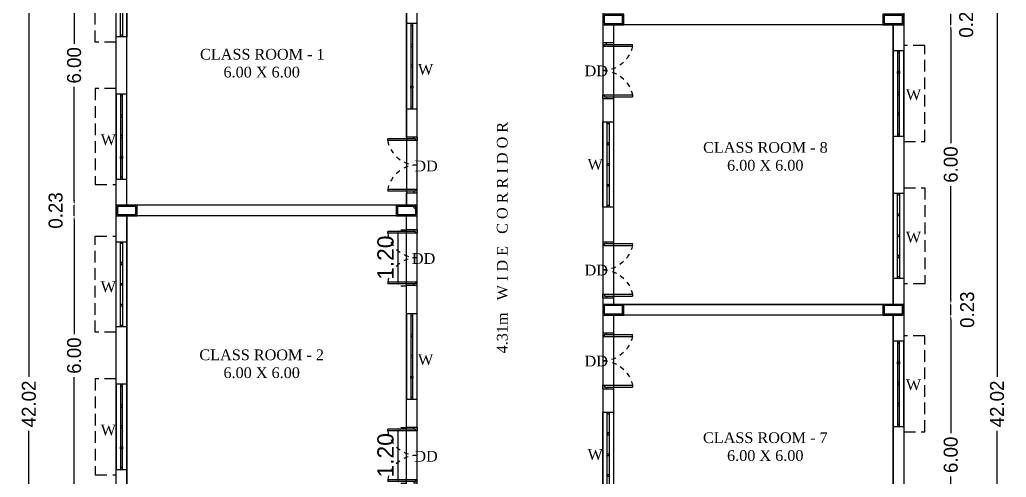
# Model space of a CAD drawing. Header units: metres. Extents: x 3396 to 3562, y 2179 to 2331.
# Drawn here: x 3396.13 to 3417.31, y 2200.77 to 2210.59 of the extents above; entities that cross this region are included whole.
import ezdxf

# ---------------------------------------------------------------- set-up
doc = ezdxf.new("R2010")
doc.units = ezdxf.units.M
doc.header["$PDMODE"] = 34
doc.linetypes.add('HIDDEN', pattern=[0.375, 0.25, -0.125])
for name, color, linetype in [('BLK_1_FLR_2_BLT_UP_AREA', 26, 'Continuous'), ('BLK_1_FLR_2_CARPET_AREA', 25, 'Continuous'), ('BLK_1_FLR_2_EXIT_WIDTH_DOOR', 2, 'Continuous'), ('BLK_1_FLR_2_REGULAR_ROOM_2', 117, 'Continuous'), ('BLK_1_FLR_2_REGULAR_ROOM_7', 117, 'Continuous'), ('BLK_1_FLR_2_REGULAR_ROOM_8', 117, 'Continuous')]:
    doc.layers.add(name, color=color, linetype=linetype)
doc.styles.add('outer', font='BKANT.TTF')
doc.styles.get("Standard").update_dxf_attribs({"font": 'arial.ttf'})
doc.dimstyles.new('Banu', dxfattribs={"dimtxt": 0.35, "dimasz": 0.23, "dimexe": 1, "dimexo": 1, "dimgap": 0.1, "dimtad": 0, "dimzin": 1, "dimdsep": 46, "dimtxsty": 'outer', "dimcen": 0.15, "dimdle": 1, "dimse1": 1, "dimse2": 1, "dimclrt": 7, "dimadec": 0, "dimazin": 0, "dimtfac": 1, "dimtix": 1, "dimtmove": 1, "dimatfit": 0, "dimfxl": 0, "dimtolj": 1, "dimtzin": 0, "dimarcsym": 0})
doc.dimstyles.new('V1', dxfattribs={"dimtxt": 0.35, "dimasz": 0.1, "dimexe": 0.18, "dimexo": 0.0625, "dimgap": 0.09, "dimtad": 1, "dimzin": 0, "dimdsep": 46, "dimtxsty": 'Standard', "dimcen": 0.09, "dimadec": 0, "dimazin": 0, "dimtfac": 1, "dimtix": 1, "dimtofl": 0, "dimtmove": 2, "dimatfit": 0, "dimfxl": 0, "dimtolj": 1, "dimtzin": 0, "dimarcsym": 0})

# ---------------------------------------------------------------- blocks, each defined once
blk = doc.blocks.new('*D24')
at = {"layer": 'BLK_1_FLR_2_EXIT_WIDTH_DOOR', "color": 0, "lineweight": -2}
for p, q in [((3404.253, 2200.737), (3404.253, 2201.737)), ((3404.315, 2201.837), (3404.433, 2201.837)), ((3404.315, 2200.637), (3404.433, 2200.637))]:
    blk.add_line(p, q, dxfattribs=at)
at = {"layer": 'BLK_1_FLR_2_EXIT_WIDTH_DOOR', "color": 0}
for points in [[(3404.236, 2201.737), (3404.269, 2201.737), (3404.253, 2201.837)], [(3404.236, 2200.737), (3404.269, 2200.737), (3404.253, 2200.637)]]:
    blk.add_solid(points, dxfattribs=at)
at = {"layer": 'Defpoints', "color": 0}
for p in [(3404.253, 2201.837), (3404.253, 2201.837), (3404.253, 2200.637)]:
    blk.add_point(p, dxfattribs=at)
at = {"layer": 'BLK_1_FLR_2_EXIT_WIDTH_DOOR', "color": 0, "insert": (3403.984, 2201.237), "char_height": 0.35, "attachment_point": 5, "rotation": 90}
blk.add_mtext('\\A1;1.20', dxfattribs=at)
blk = doc.blocks.new('*D25')
at = {"layer": 'BLK_1_FLR_2_EXIT_WIDTH_DOOR', "color": 0, "lineweight": -2}
for p, q in [((3404.253, 2204.978), (3404.253, 2205.978)), ((3404.315, 2206.078), (3404.433, 2206.078)), ((3404.315, 2204.878), (3404.433, 2204.878))]:
    blk.add_line(p, q, dxfattribs=at)
at = {"layer": 'BLK_1_FLR_2_EXIT_WIDTH_DOOR', "color": 0}
for points in [[(3404.236, 2205.978), (3404.269, 2205.978), (3404.253, 2206.078)], [(3404.236, 2204.978), (3404.269, 2204.978), (3404.253, 2204.878)]]:
    blk.add_solid(points, dxfattribs=at)
at = {"layer": 'Defpoints', "color": 0}
for p in [(3404.253, 2206.078), (3404.253, 2206.078), (3404.253, 2204.878)]:
    blk.add_point(p, dxfattribs=at)
at = {"layer": 'BLK_1_FLR_2_EXIT_WIDTH_DOOR', "color": 0, "insert": (3403.984, 2205.478), "char_height": 0.35, "attachment_point": 5, "rotation": 90}
blk.add_mtext('\\A1;1.20', dxfattribs=at)
blk = doc.blocks.new('A$C266D3B0D')
at = {"color": 1}
for p, q in [((-0.068, 0.679), (-0.068, 0.603)), ((-0.068, 0.679), (0.008, 0.679)), ((-0.03, 0.641), (0.565, 0.641)), ((0.565, 0.603), (0.565, 0.641)), ((-0.068, 0.603), (-0.03, 0.603)), ((-0.03, 0.603), (0.565, 0.603)), ((-0.068, -0.445), (-0.03, -0.445)), ((-0.068, -0.521), (-0.068, -0.445)), ((-0.068, -0.521), (0.008, -0.521)), ((-0.03, -0.445), (0.565, -0.445)), ((-0.03, -0.483), (0.565, -0.483)), ((0.565, -0.445), (0.565, -0.483))]:
    blk.add_line(p, q, dxfattribs=at)
for points in [[(-0.068, 0.603), (-0.03, 0.603), (-0.03, 0.641), (0.008, 0.641), (0.008, 0.679)], [(-0.068, -0.445), (-0.03, -0.445), (-0.03, -0.483), (0.008, -0.483), (0.008, -0.521)]]:
    blk.add_lwpolyline(points, dxfattribs=at)
at = {"color": 1, "linetype": 'HIDDEN', "ltscale": 0.2}
for centre, start, end in [((-0.072, 0.729), 270.3902, 348.8397), ((-0.072, -0.57), 11.1603, 89.6098)]:
    blk.add_arc(centre, 0.65, start, end, dxfattribs=at)
blk = doc.blocks.new('A$C35006C9F')
h = blk.add_hatch()
h.set_pattern_fill('ANSI31', color=256, scale=2)
h.set_pattern_definition([(45, (-3161.1406, -1435.413), (-4.490128, 4.490128), [])])
h.paths.add_polyline_path([(-0.129, 0.045), (-0.305, 0.045), (-0.305, -0.35), (-0.129, -0.35)])
for points in [[(-0.102, 0.073), (-0.332, 0.073), (-0.332, -0.377), (-0.102, -0.377)], [(-0.129, 0.045), (-0.305, 0.045), (-0.305, -0.35), (-0.129, -0.35)]]:
    blk.add_lwpolyline(points, close=True)
blk = doc.blocks.new('*D352')
at = {"color": 0, "lineweight": -2, "ltscale": 2}
for p, q in [((3397.3, 2206.277), (3397.3, 2203.84)), ((3397.3, 2200.477), (3397.3, 2202.914))]:
    blk.add_line(p, q, dxfattribs=at)
at = {"color": 0, "ltscale": 2}
for points in [[(3397.283, 2206.277), (3397.317, 2206.277), (3397.3, 2206.377)], [(3397.283, 2200.477), (3397.317, 2200.477), (3397.3, 2200.377)]]:
    blk.add_solid(points, dxfattribs=at)
at = {"layer": 'Defpoints', "color": 0, "ltscale": 2}
for p in [(3397.3, 2206.377), (3397.401, 2206.377), (3397.401, 2200.377)]:
    blk.add_point(p, dxfattribs=at)
at = {"color": 7, "ltscale": 2, "insert": (3397.3, 2203.377), "char_height": 0.3, "attachment_point": 5, "rotation": 90, "style": 'outer'}
blk.add_mtext('\\A1;6.00', dxfattribs=at)
blk = doc.blocks.new('*D353')
at = {"color": 0, "lineweight": -2, "ltscale": 2}
for p, q in [((3397.3, 2206.707), (3397.3, 2206.807)), ((3397.3, 2206.377), (3397.3, 2206.607)), ((3397.3, 2206.277), (3397.3, 2206.177))]:
    blk.add_line(p, q, dxfattribs=at)
at = {"color": 0, "ltscale": 2}
for points in [[(3397.283, 2206.707), (3397.317, 2206.707), (3397.3, 2206.607)], [(3397.283, 2206.277), (3397.317, 2206.277), (3397.3, 2206.377)]]:
    blk.add_solid(points, dxfattribs=at)
at = {"layer": 'Defpoints', "color": 0, "ltscale": 2}
for p in [(3397.3, 2206.607), (3397.401, 2206.607), (3397.401, 2206.377)]:
    blk.add_point(p, dxfattribs=at)
at = {"color": 7, "ltscale": 2, "insert": (3396.903, 2206.492), "char_height": 0.3, "attachment_point": 5, "rotation": 90, "style": 'outer'}
blk.add_mtext('\\A1;0.23', dxfattribs=at)
blk = doc.blocks.new('*D354')
at = {"color": 0, "lineweight": -2, "ltscale": 2}
for p, q in [((3397.3, 2212.507), (3397.3, 2210.07)), ((3397.3, 2206.707), (3397.3, 2209.144))]:
    blk.add_line(p, q, dxfattribs=at)
at = {"color": 0, "ltscale": 2}
for points in [[(3397.283, 2212.507), (3397.317, 2212.507), (3397.3, 2212.607)], [(3397.283, 2206.707), (3397.317, 2206.707), (3397.3, 2206.607)]]:
    blk.add_solid(points, dxfattribs=at)
at = {"layer": 'Defpoints', "color": 0, "ltscale": 2}
for p in [(3397.3, 2212.607), (3397.401, 2212.607), (3397.401, 2206.607)]:
    blk.add_point(p, dxfattribs=at)
at = {"color": 7, "ltscale": 2, "insert": (3397.3, 2209.607), "char_height": 0.3, "attachment_point": 5, "rotation": 90, "style": 'outer'}
blk.add_mtext('\\A1;6.00', dxfattribs=at)
blk = doc.blocks.new('*D368')
at = {"color": 0, "lineweight": -2, "ltscale": 2}
for p, q in [((3396.329, 2223.251), (3396.329, 2202.919)), ((3396.329, 2181.427), (3396.329, 2201.759))]:
    blk.add_line(p, q, dxfattribs=at)
at = {"color": 0, "ltscale": 2}
for points in [[(3396.312, 2223.251), (3396.346, 2223.251), (3396.329, 2223.351)], [(3396.312, 2181.427), (3396.346, 2181.427), (3396.329, 2181.327)]]:
    blk.add_solid(points, dxfattribs=at)
at = {"layer": 'Defpoints', "color": 0, "ltscale": 2}
for p in [(3396.305, 2223.351), (3396.305, 2181.327), (3396.329, 2181.327)]:
    blk.add_point(p, dxfattribs=at)
at = {"color": 7, "ltscale": 2, "insert": (3396.329, 2202.339), "char_height": 0.3, "attachment_point": 5, "rotation": 90, "style": 'outer'}
blk.add_mtext('\\A1;42.02', dxfattribs=at)
blk = doc.blocks.new('*D411')
at = {"color": 0, "lineweight": -2, "ltscale": 2}
for p, q in [((3416.115, 2204.147), (3416.115, 2201.71)), ((3416.115, 2198.347), (3416.115, 2200.784))]:
    blk.add_line(p, q, dxfattribs=at)
at = {"color": 0, "ltscale": 2}
for points in [[(3416.098, 2204.147), (3416.131, 2204.147), (3416.115, 2204.247)], [(3416.098, 2198.347), (3416.131, 2198.347), (3416.115, 2198.247)]]:
    blk.add_solid(points, dxfattribs=at)
at = {"layer": 'Defpoints', "color": 0, "ltscale": 2}
for p in [(3415.882, 2204.247), (3416.115, 2204.247), (3415.882, 2198.247)]:
    blk.add_point(p, dxfattribs=at)
at = {"color": 7, "ltscale": 2, "insert": (3416.115, 2201.247), "char_height": 0.3, "attachment_point": 5, "rotation": 90, "style": 'outer'}
blk.add_mtext('\\A1;6.00', dxfattribs=at)
blk = doc.blocks.new('*D412')
at = {"color": 0, "lineweight": -2, "ltscale": 2}
for p, q in [((3416.115, 2204.577), (3416.115, 2204.677)), ((3416.115, 2204.247), (3416.115, 2204.477)), ((3416.115, 2204.147), (3416.115, 2204.047))]:
    blk.add_line(p, q, dxfattribs=at)
at = {"color": 0, "ltscale": 2}
for points in [[(3416.098, 2204.577), (3416.131, 2204.577), (3416.115, 2204.477)], [(3416.098, 2204.147), (3416.131, 2204.147), (3416.115, 2204.247)]]:
    blk.add_solid(points, dxfattribs=at)
at = {"layer": 'Defpoints', "color": 0, "ltscale": 2}
for p in [(3415.882, 2204.477), (3416.115, 2204.477), (3415.882, 2204.247)]:
    blk.add_point(p, dxfattribs=at)
at = {"color": 7, "ltscale": 2, "insert": (3416.468, 2204.362), "char_height": 0.3, "attachment_point": 5, "rotation": 90, "style": 'outer'}
blk.add_mtext('\\A1;0.23', dxfattribs=at)
blk = doc.blocks.new('*D413')
at = {"color": 0, "lineweight": -2, "ltscale": 2}
for p, q in [((3416.115, 2210.377), (3416.115, 2207.94)), ((3416.115, 2204.577), (3416.115, 2207.014))]:
    blk.add_line(p, q, dxfattribs=at)
at = {"color": 0, "ltscale": 2}
for points in [[(3416.098, 2210.377), (3416.131, 2210.377), (3416.115, 2210.477)], [(3416.098, 2204.577), (3416.131, 2204.577), (3416.115, 2204.477)]]:
    blk.add_solid(points, dxfattribs=at)
at = {"layer": 'Defpoints', "color": 0, "ltscale": 2}
for p in [(3415.882, 2210.477), (3416.115, 2210.477), (3415.882, 2204.477)]:
    blk.add_point(p, dxfattribs=at)
at = {"color": 7, "ltscale": 2, "insert": (3416.115, 2207.477), "char_height": 0.3, "attachment_point": 5, "rotation": 90, "style": 'outer'}
blk.add_mtext('\\A1;6.00', dxfattribs=at)
blk = doc.blocks.new('*D414')
at = {"color": 0, "lineweight": -2, "ltscale": 2}
for p, q in [((3416.115, 2210.807), (3416.115, 2210.907)), ((3416.115, 2210.477), (3416.115, 2210.707)), ((3416.115, 2210.377), (3416.115, 2210.277))]:
    blk.add_line(p, q, dxfattribs=at)
at = {"color": 0, "ltscale": 2}
for points in [[(3416.098, 2210.807), (3416.131, 2210.807), (3416.115, 2210.707)], [(3416.098, 2210.377), (3416.131, 2210.377), (3416.115, 2210.477)]]:
    blk.add_solid(points, dxfattribs=at)
at = {"layer": 'Defpoints', "color": 0, "ltscale": 2}
for p in [(3415.882, 2210.707), (3416.115, 2210.707), (3415.882, 2210.477)]:
    blk.add_point(p, dxfattribs=at)
at = {"color": 7, "ltscale": 2, "insert": (3416.447, 2210.592), "char_height": 0.3, "attachment_point": 5, "rotation": 90, "style": 'outer'}
blk.add_mtext('\\A1;0.23', dxfattribs=at)
blk = doc.blocks.new('*D419')
at = {"color": 0, "lineweight": -2, "ltscale": 2}
for p, q in [((3417.109, 2223.251), (3417.109, 2202.919)), ((3417.109, 2181.427), (3417.109, 2201.759))]:
    blk.add_line(p, q, dxfattribs=at)
at = {"color": 0, "ltscale": 2}
for points in [[(3417.092, 2223.251), (3417.126, 2223.251), (3417.109, 2223.351)], [(3417.092, 2181.427), (3417.126, 2181.427), (3417.109, 2181.327)]]:
    blk.add_solid(points, dxfattribs=at)
at = {"layer": 'Defpoints', "color": 0, "ltscale": 2}
for p in [(3417.051, 2223.351), (3417.051, 2181.327), (3417.109, 2181.327)]:
    blk.add_point(p, dxfattribs=at)
at = {"color": 7, "ltscale": 2, "insert": (3417.109, 2202.339), "char_height": 0.3, "attachment_point": 5, "rotation": 90, "style": 'outer'}
blk.add_mtext('\\A1;42.02', dxfattribs=at)

msp = doc.modelspace()

# ---------------------------------------------------------------- linework, layer by layer
for p, q in [((3398.20273, 2181.32709), (3398.20273, 2223.35079)), ((3415.10773, 2223.35079), (3415.10773, 2181.32709)), ((3398.43273, 2206.60709), (3398.43273, 2212.60709)), ((3404.43273, 2208.06666), (3404.43273, 2211.10842)), ((3404.66273, 2208.06666), (3404.66273, 2211.10842)), ((3408.64773, 2210.84728), (3408.64773, 2210.09427)), ((3408.87773, 2210.47709), (3408.87773, 2210.09427)), ((3414.87773, 2210.47709), (3408.87773, 2210.47709)), ((3414.87773, 2210.47709), (3414.87773, 2204.47709)), ((3408.64773, 2210.09427), (3408.87773, 2210.09427)), ((3408.64773, 2208.89427), (3408.64773, 2205.81728)), ((3408.64773, 2208.89427), (3408.87773, 2208.89427)), ((3408.87773, 2208.89427), (3408.87773, 2205.81728)), ((3404.66273, 2208.06666), (3404.43273, 2208.06666)), ((3404.43273, 2206.60709), (3404.43273, 2206.86666)), ((3404.66273, 2206.86666), (3404.43273, 2206.86666)), ((3404.66273, 2206.07842), (3404.66273, 2206.86666)), ((3404.43273, 2206.60709), (3398.43273, 2206.60709)), ((3404.43273, 2206.37709), (3398.43273, 2206.37709)), ((3398.43273, 2200.37709), (3398.43273, 2206.37709)), ((3404.43273, 2206.07842), (3404.43273, 2206.37709)), ((3404.66273, 2206.07842), (3404.43273, 2206.07842)), ((3408.64773, 2205.81728), (3408.87773, 2205.81728)), ((3404.43273, 2201.83666), (3404.43273, 2204.87842)), ((3404.66273, 2204.87842), (3404.43273, 2204.87842)), ((3404.66273, 2201.83666), (3404.66273, 2204.87842)), ((3408.64773, 2204.61728), (3408.64773, 2203.86427)), ((3408.64773, 2204.61728), (3408.87773, 2204.61728)), ((3408.87773, 2204.61728), (3408.87773, 2204.47709)), ((3414.87773, 2204.47709), (3408.87773, 2204.47709)), ((3408.87773, 2204.24709), (3408.87773, 2203.86427)), ((3414.87773, 2204.24709), (3408.87773, 2204.24709)), ((3414.87773, 2204.24709), (3414.87773, 2198.24709)), ((3408.64773, 2203.86427), (3408.87773, 2203.86427)), ((3408.64773, 2202.66427), (3408.64773, 2199.58728)), ((3408.64773, 2202.66427), (3408.87773, 2202.66427)), ((3408.87773, 2202.66427), (3408.87773, 2199.58728)), ((3404.66273, 2201.83666), (3404.43273, 2201.83666))]:
    msp.add_line(p, q)
at = {"linetype": 'HIDDEN'}
for points in [[(3398.20273, 2210.10731), (3397.75273, 2210.10731), (3397.75273, 2212.16731), (3398.20273, 2212.16731)], [(3415.10773, 2207.9737), (3415.55773, 2207.9737), (3415.55773, 2210.0337), (3415.10773, 2210.0337)], [(3398.20273, 2209.10687), (3397.75273, 2209.10687), (3397.75273, 2207.04687), (3398.20273, 2207.04687)], [(3415.10773, 2206.98048), (3415.55773, 2206.98048), (3415.55773, 2204.92048), (3415.10773, 2204.92048)], [(3398.20273, 2203.87731), (3397.75273, 2203.87731), (3397.75273, 2205.93731), (3398.20273, 2205.93731)], [(3415.10773, 2201.7437), (3415.55773, 2201.7437), (3415.55773, 2203.8037), (3415.10773, 2203.8037)], [(3398.20273, 2202.87687), (3397.75273, 2202.87687), (3397.75273, 2200.81687), (3398.20273, 2200.81687)]]:
    msp.add_lwpolyline(points, dxfattribs=at)
for points in [[(3398.20273, 2210.22231), (3398.20273, 2212.05231), (3398.43273, 2212.05231), (3398.43273, 2210.22231)], [(3398.29697, 2210.22231), (3398.29697, 2212.05231), (3398.33849, 2212.05231), (3398.33849, 2210.22231)], [(3404.43273, 2210.50254), (3404.43273, 2208.67254), (3404.66273, 2208.67254), (3404.66273, 2210.50254)], [(3404.52697, 2210.50254), (3404.52697, 2208.67254), (3404.56849, 2208.67254), (3404.56849, 2210.50254)], [(3404.52697, 2210.50254), (3404.52697, 2210.46102), (3404.56849, 2210.46102), (3404.56849, 2210.50254)], [(3398.29697, 2210.22231), (3398.29697, 2210.26382), (3398.33849, 2210.26382), (3398.33849, 2210.22231)], [(3404.52697, 2210.05542), (3404.52697, 2210.0139), (3404.56849, 2210.0139), (3404.56849, 2210.05542)], [(3415.10773, 2208.0887), (3415.10773, 2209.9187), (3414.87773, 2209.9187), (3414.87773, 2208.0887)], [(3415.01349, 2208.0887), (3415.01349, 2209.9187), (3414.97197, 2209.9187), (3414.97197, 2208.0887)], [(3415.01349, 2209.87718), (3415.01349, 2209.9187), (3414.97197, 2209.9187), (3414.97197, 2209.87718)], [(3404.52697, 2209.6083), (3404.52697, 2209.56678), (3404.56849, 2209.56678), (3404.56849, 2209.6083)], [(3415.01349, 2209.47158), (3415.01349, 2209.43006), (3414.97197, 2209.43006), (3414.97197, 2209.47158)], [(3404.52697, 2209.11966), (3404.52697, 2209.16118), (3404.56849, 2209.16118), (3404.56849, 2209.11966)], [(3398.20273, 2208.99187), (3398.20273, 2207.16187), (3398.43273, 2207.16187), (3398.43273, 2208.99187)], [(3398.29697, 2208.99187), (3398.29697, 2207.16187), (3398.33849, 2207.16187), (3398.33849, 2208.99187)], [(3398.29697, 2208.99187), (3398.29697, 2208.95036), (3398.33849, 2208.95036), (3398.33849, 2208.99187)], [(3415.01349, 2208.98294), (3415.01349, 2209.02446), (3414.97197, 2209.02446), (3414.97197, 2208.98294)], [(3404.52697, 2208.71406), (3404.52697, 2208.67254), (3404.56849, 2208.67254), (3404.56849, 2208.71406)], [(3398.29697, 2208.54475), (3398.29697, 2208.50324), (3398.33849, 2208.50324), (3398.33849, 2208.54475)], [(3415.01349, 2208.53582), (3415.01349, 2208.57734), (3414.97197, 2208.57734), (3414.97197, 2208.53582)], [(3408.64773, 2206.56389), (3408.64773, 2208.39389), (3408.87773, 2208.39389), (3408.87773, 2206.56389)], [(3408.74197, 2206.56389), (3408.74197, 2208.39389), (3408.78349, 2208.39389), (3408.78349, 2206.56389)], [(3408.74197, 2208.35238), (3408.74197, 2208.39389), (3408.78349, 2208.39389), (3408.78349, 2208.35238)], [(3398.29697, 2208.09763), (3398.29697, 2208.05611), (3398.33849, 2208.05611), (3398.33849, 2208.09763)], [(3415.01349, 2208.0887), (3415.01349, 2208.13022), (3414.97197, 2208.13022), (3414.97197, 2208.0887)], [(3408.74197, 2207.94677), (3408.74197, 2207.90526), (3408.78349, 2207.90526), (3408.78349, 2207.94677)], [(3398.29697, 2207.60899), (3398.29697, 2207.65051), (3398.33849, 2207.65051), (3398.33849, 2207.60899)], [(3408.74197, 2207.45814), (3408.74197, 2207.49965), (3408.78349, 2207.49965), (3408.78349, 2207.45814)], [(3398.29697, 2207.20339), (3398.29697, 2207.16187), (3398.33849, 2207.16187), (3398.33849, 2207.20339)], [(3408.74197, 2207.01102), (3408.74197, 2207.05253), (3408.78349, 2207.05253), (3408.78349, 2207.01102)], [(3415.10773, 2206.86548), (3415.10773, 2205.03548), (3414.87773, 2205.03548), (3414.87773, 2206.86548)], [(3415.01349, 2206.86548), (3415.01349, 2205.03548), (3414.97197, 2205.03548), (3414.97197, 2206.86548)], [(3415.01349, 2206.86548), (3415.01349, 2206.82396), (3414.97197, 2206.82396), (3414.97197, 2206.86548)], [(3408.74197, 2206.56389), (3408.74197, 2206.60541), (3408.78349, 2206.60541), (3408.78349, 2206.56389)], [(3415.01349, 2206.41836), (3415.01349, 2206.37684), (3414.97197, 2206.37684), (3414.97197, 2206.41836)], [(3415.01349, 2205.97124), (3415.01349, 2205.92972), (3414.97197, 2205.92972), (3414.97197, 2205.97124)], [(3398.20273, 2203.99231), (3398.20273, 2205.82231), (3398.43273, 2205.82231), (3398.43273, 2203.99231)], [(3398.29697, 2203.99231), (3398.29697, 2205.82231), (3398.33849, 2205.82231), (3398.33849, 2203.99231)], [(3398.29697, 2205.78079), (3398.29697, 2205.82231), (3398.33849, 2205.82231), (3398.33849, 2205.78079)], [(3415.01349, 2205.4826), (3415.01349, 2205.52412), (3414.97197, 2205.52412), (3414.97197, 2205.4826)], [(3398.29697, 2205.37519), (3398.29697, 2205.33367), (3398.33849, 2205.33367), (3398.33849, 2205.37519)], [(3415.01349, 2205.077), (3415.01349, 2205.03548), (3414.97197, 2205.03548), (3414.97197, 2205.077)], [(3398.29697, 2204.88655), (3398.29697, 2204.92807), (3398.33849, 2204.92807), (3398.33849, 2204.88655)], [(3398.29697, 2204.43943), (3398.29697, 2204.48095), (3398.33849, 2204.48095), (3398.33849, 2204.43943)], [(3404.43273, 2204.27254), (3404.43273, 2202.44254), (3404.66273, 2202.44254), (3404.66273, 2204.27254)], [(3404.52697, 2204.27254), (3404.52697, 2202.44254), (3404.56849, 2202.44254), (3404.56849, 2204.27254)], [(3404.52697, 2204.27254), (3404.52697, 2204.23102), (3404.56849, 2204.23102), (3404.56849, 2204.27254)], [(3398.29697, 2203.99231), (3398.29697, 2204.03382), (3398.33849, 2204.03382), (3398.33849, 2203.99231)], [(3404.52697, 2203.82542), (3404.52697, 2203.7839), (3404.56849, 2203.7839), (3404.56849, 2203.82542)], [(3415.10773, 2201.8587), (3415.10773, 2203.6887), (3414.87773, 2203.6887), (3414.87773, 2201.8587)], [(3415.01349, 2201.8587), (3415.01349, 2203.6887), (3414.97197, 2203.6887), (3414.97197, 2201.8587)], [(3415.01349, 2203.64718), (3415.01349, 2203.6887), (3414.97197, 2203.6887), (3414.97197, 2203.64718)], [(3404.52697, 2203.3783), (3404.52697, 2203.33678), (3404.56849, 2203.33678), (3404.56849, 2203.3783)], [(3415.01349, 2203.24158), (3415.01349, 2203.20006), (3414.97197, 2203.20006), (3414.97197, 2203.24158)], [(3404.52697, 2202.88966), (3404.52697, 2202.93118), (3404.56849, 2202.93118), (3404.56849, 2202.88966)], [(3398.20273, 2202.76187), (3398.20273, 2200.93187), (3398.43273, 2200.93187), (3398.43273, 2202.76187)], [(3398.29697, 2202.76187), (3398.29697, 2200.93187), (3398.33849, 2200.93187), (3398.33849, 2202.76187)], [(3398.29697, 2202.76187), (3398.29697, 2202.72036), (3398.33849, 2202.72036), (3398.33849, 2202.76187)], [(3415.01349, 2202.75294), (3415.01349, 2202.79446), (3414.97197, 2202.79446), (3414.97197, 2202.75294)], [(3398.29697, 2202.31475), (3398.29697, 2202.27324), (3398.33849, 2202.27324), (3398.33849, 2202.31475)], [(3404.52697, 2202.48406), (3404.52697, 2202.44254), (3404.56849, 2202.44254), (3404.56849, 2202.48406)], [(3415.01349, 2202.30582), (3415.01349, 2202.34734), (3414.97197, 2202.34734), (3414.97197, 2202.30582)], [(3408.64773, 2200.33389), (3408.64773, 2202.16389), (3408.87773, 2202.16389), (3408.87773, 2200.33389)], [(3408.74197, 2200.33389), (3408.74197, 2202.16389), (3408.78349, 2202.16389), (3408.78349, 2200.33389)], [(3408.74197, 2202.12238), (3408.74197, 2202.16389), (3408.78349, 2202.16389), (3408.78349, 2202.12238)], [(3398.29697, 2201.86763), (3398.29697, 2201.82611), (3398.33849, 2201.82611), (3398.33849, 2201.86763)], [(3415.01349, 2201.8587), (3415.01349, 2201.90022), (3414.97197, 2201.90022), (3414.97197, 2201.8587)], [(3408.74197, 2201.71677), (3408.74197, 2201.67526), (3408.78349, 2201.67526), (3408.78349, 2201.71677)], [(3398.29697, 2201.37899), (3398.29697, 2201.42051), (3398.33849, 2201.42051), (3398.33849, 2201.37899)], [(3408.74197, 2201.22814), (3408.74197, 2201.26965), (3408.78349, 2201.26965), (3408.78349, 2201.22814)], [(3398.29697, 2200.97339), (3398.29697, 2200.93187), (3398.33849, 2200.93187), (3398.33849, 2200.97339)], [(3408.74197, 2200.78102), (3408.74197, 2200.82253), (3408.78349, 2200.82253), (3408.78349, 2200.78102)]]:
    msp.add_lwpolyline(points, close=True)
at = {"layer": 'BLK_1_FLR_2_BLT_UP_AREA', "color": 26, "ltscale": 400}
msp.add_lwpolyline([(3398.20273, 2223.35079), (3415.10773, 2223.35079), (3415.10773, 2181.32709), (3398.20273, 2181.32709)], close=True, dxfattribs=at)
at = {"layer": 'BLK_1_FLR_2_CARPET_AREA', "color": 26, "linetype": 'Continuous'}
for points in [[(3408.64773, 2223.12079), (3408.64773, 2181.55709)], [(3404.66273, 2195.91709), (3404.66273, 2222.20902)]]:
    msp.add_lwpolyline(points, dxfattribs=at)
for points in [[(3398.43273, 2212.60709), (3404.43273, 2212.60709), (3404.43273, 2206.60709), (3398.43273, 2206.60709)], [(3414.87773, 2210.47709), (3408.87773, 2210.47709), (3408.87773, 2204.47709), (3414.87773, 2204.47709)], [(3404.43273, 2206.37709), (3398.43273, 2206.37709), (3398.43273, 2200.37709), (3404.43273, 2200.37709)], [(3408.87773, 2198.24709), (3414.87773, 2198.24709), (3414.87773, 2204.24709), (3408.87773, 2204.24709)]]:
    msp.add_lwpolyline(points, close=True, dxfattribs=at)
at = {"layer": 'BLK_1_FLR_2_REGULAR_ROOM_2', "color": 3, "linetype": 'HIDDEN', "ltscale": 2}
msp.add_lwpolyline([(3404.43273, 2206.37709), (3398.43273, 2206.37709), (3398.43273, 2200.37709), (3404.43273, 2200.37709)], close=True, dxfattribs=at)
at = {"layer": 'BLK_1_FLR_2_REGULAR_ROOM_7', "color": 3, "linetype": 'HIDDEN', "ltscale": 2}
msp.add_lwpolyline([(3408.87773, 2198.24709), (3414.87773, 2198.24709), (3414.87773, 2204.24709), (3408.87773, 2204.24709)], close=True, dxfattribs=at)
at = {"layer": 'BLK_1_FLR_2_REGULAR_ROOM_8', "color": 3, "linetype": 'HIDDEN', "ltscale": 2}
msp.add_lwpolyline([(3414.87773, 2210.47709), (3408.87773, 2210.47709), (3408.87773, 2204.47709), (3414.87773, 2204.47709)], close=True, dxfattribs=at)

# ---------------------------------------------------------------- block references
for name, p, rotation in [('A$C35006C9F', (3408.72033, 2210.80923), 90), ('A$C35006C9F', (3414.73033, 2210.80923), 90), ('A$C266D3B0D', (3404.59493, 2207.54606), 180), ('A$C35006C9F', (3398.27533, 2206.70923), 90), ('A$C35006C9F', (3404.28533, 2206.70923), 90), ('A$C266D3B0D', (3404.59493, 2205.55783), 180), ('A$C35006C9F', (3408.72033, 2204.57923), 90), ('A$C35006C9F', (3414.73033, 2204.57923), 90), ('A$C266D3B0D', (3404.59493, 2201.31606), 180)]:
    msp.add_blockref(name, p, dxfattribs=dict(rotation=rotation))
at = {"xscale": -1, "rotation": 180}
for p in [(3408.71553, 2209.57367), (3408.71553, 2205.29668), (3408.71553, 2203.34367)]:
    msp.add_blockref('A$C266D3B0D', p, dxfattribs=at)

# ---------------------------------------------------------------- texts
at = {"char_height": 0.23, "attachment_point": 1}
for s, width, insert in [('{\\fTimes New Roman|b0|i0|c0|p18;\\W2.66061; \\W1;CLASS ROOM - 1\\P{\\W8.448691; }6.00 X 6.00}', 3.0116337, (3399.77108, 2209.96033)), ('{\\fTimes New Roman|b0|i0|c0|p18;\\W2.56455; \\W1;W}', 0.7488848, (3404.4565, 2209.63734)), ('{\\fTimes New Roman|b0|i0|c0|p18;\\W1.63193; \\W1;DD}', 0.7488848, (3408.11259, 2209.6039)), ('{\\fTimes New Roman|b0|i0|c0|p18;\\W2.56455; \\W1;W}', 0.7488848, (3414.92794, 2209.09476)), ('{\\fTimes New Roman|b0|i0|c0|p18;\\W2.56455; \\W1;W}', 0.7488848, (3397.6471, 2208.12668)), ('{\\fTimes New Roman|b0|i0|c0|p18;\\W2.5317; \\W1;CLASS ROOM - 8\\P{\\W8.448691; }6.00 X 6.00}', 3.0116337, (3410.57924, 2207.96046)), ('{\\fTimes New Roman|b0|i0|c0|p18;\\W2.56455; \\W1;W}', 0.7488848, (3408.09618, 2207.59937)), ('{\\fTimes New Roman|b0|i0|c0|p18;\\W1.63193; \\W1;DD}', 0.7488848, (3404.45979, 2207.56232)), ('{\\fTimes New Roman|b0|i0|c0|p18;\\W2.56455; \\W1;W}', 0.7488848, (3414.92794, 2206.03398)), ('{\\fTimes New Roman|b0|i0|c0|p18;\\W1.63193; \\W1;DD}', 0.7488848, (3404.40669, 2205.57653)), ('{\\fTimes New Roman|b0|i0|c0|p18;\\W1.63193; \\W1;DD}', 0.7488848, (3408.11259, 2205.32691)), ('{\\fTimes New Roman|b0|i0|c0|p18;\\W2.56455; \\W1;W}', 0.7488848, (3397.6471, 2204.96978)), ('{\\fTimes New Roman|b0|i0|c0|p18;\\W2.49947; \\W1;CLASS ROOM - 2\\P{\\W8.448691; }6.00 X 6.00}', 3.0116337, (3399.77108, 2203.50877)), ('{\\fTimes New Roman|b0|i0|c0|p18;\\W2.56455; \\W1;W}', 0.7488848, (3404.4565, 2203.40734)), ('{\\fTimes New Roman|b0|i0|c0|p18;\\W1.63193; \\W1;DD}', 0.7488848, (3408.11259, 2203.3739)), ('{\\fTimes New Roman|b0|i0|c0|p18;\\W2.56455; \\W1;W}', 0.7488848, (3414.92794, 2202.86476)), ('{\\fTimes New Roman|b0|i0|c0|p18;\\W2.56455; \\W1;W}', 0.7488848, (3397.6471, 2201.89668)), ('{\\fTimes New Roman|b0|i0|c0|p18;\\W2.50533; \\W1;CLASS ROOM - 7\\P{\\W8.448691; }6.00 X 6.00}', 3.0116337, (3410.57924, 2201.73046)), ('{\\fTimes New Roman|b0|i0|c0|p18;\\W1.63193; \\W1;DD}', 0.7488848, (3404.45979, 2201.33232)), ('{\\fTimes New Roman|b0|i0|c0|p18;\\W2.56455; \\W1;W}', 0.7488848, (3408.09618, 2201.36937))]:
    msp.add_mtext_dynamic_manual_height_columns(s, width=width, gutter_width=12.5, heights=[0], dxfattribs=dict(at, insert=insert))
at = {"insert": (3406.37241, 2202.71156), "char_height": 0.23, "attachment_point": 1, "rotation": 90}
msp.add_mtext_dynamic_manual_height_columns('{\\fTimes New Roman|b0|i0|c0|p18;\\W8.20215; \\W1;4.31m   W I D E   C O R R I D O R}', width=6.248637, gutter_width=12.5, heights=[0], dxfattribs=at)

# ---------------------------------------------------------------- dimensions: what is measured, and where the dimension line sits
at = {"ltscale": 2}
for base, p1, p2, angle, picture, middle in [((3396.32885, 2181.32709), (3396.30539, 2223.35079), (3396.30539, 2181.32709), 90, '*D368', (3396.32885, 2202.33894)), ((3417.10887, 2181.32709), (3417.05097, 2223.35079), (3417.05097, 2181.32709), 90, '*D419', (3417.10887, 2202.33894)), ((3397.29995, 2212.60709), (3397.40109, 2206.60709), (3397.40109, 2212.60709), 270, '*D354', (3397.29995, 2209.60709)), ((3416.11477, 2210.47709), (3415.8823, 2204.47709), (3415.8823, 2210.47709), 270, '*D413', (3416.11477, 2207.47709)), ((3397.29995, 2206.37709), (3397.40109, 2200.37709), (3397.40109, 2206.37709), 270, '*D352', (3397.29995, 2203.37709)), ((3416.11477, 2204.24709), (3415.8823, 2198.24709), (3415.8823, 2204.24709), 270, '*D411', (3416.11477, 2201.24709))]:
    dim = msp.add_linear_dim(base=base, p1=p1, p2=p2, angle=angle, dimstyle='Banu', override={"dimtxt": 0.3, "dimasz": 0.1, "dimpost": '\\X'}, dxfattribs=at)
    dim.commit()
    dim.dimension.update_dxf_attribs({"geometry": picture, "text_midpoint": middle})
for base, p1, p2, picture, middle in [((3416.11477, 2210.70709), (3415.8823, 2210.47709), (3415.8823, 2210.70709), '*D414', (3416.44665, 2210.59209)), ((3397.29995, 2206.60709), (3397.40109, 2206.37709), (3397.40109, 2206.60709), '*D353', (3396.90301, 2206.49209)), ((3416.11477, 2204.47709), (3415.8823, 2204.24709), (3415.8823, 2204.47709), '*D412', (3416.46766, 2204.36209))]:
    dim = msp.add_linear_dim(base=base, p1=p1, p2=p2, angle=270, dimstyle='Banu', override={"dimtxt": 0.3, "dimasz": 0.1, "dimpost": '\\X'}, dxfattribs=at)
    dim.commit()
    dim.dimension.update_dxf_attribs({"geometry": picture, "text_midpoint": middle, "dimtype": 160})
at = {"layer": 'BLK_1_FLR_2_EXIT_WIDTH_DOOR'}
for base, p1, p2, picture, middle in [((3404.25273, 2206.07842), (3404.25273, 2204.87842), (3404.25273, 2206.07842), '*D25', (3403.98403, 2205.47842)), ((3404.25273, 2201.83666), (3404.25273, 2200.63666), (3404.25273, 2201.83666), '*D24', (3403.98403, 2201.23666))]:
    dim = msp.add_linear_dim(base=base, p1=p1, p2=p2, angle=90, dimstyle='V1', dxfattribs=at)
    dim.commit()
    dim.dimension.update_dxf_attribs({"geometry": picture, "text_midpoint": middle})

doc.saveas('drawing.dxf')
